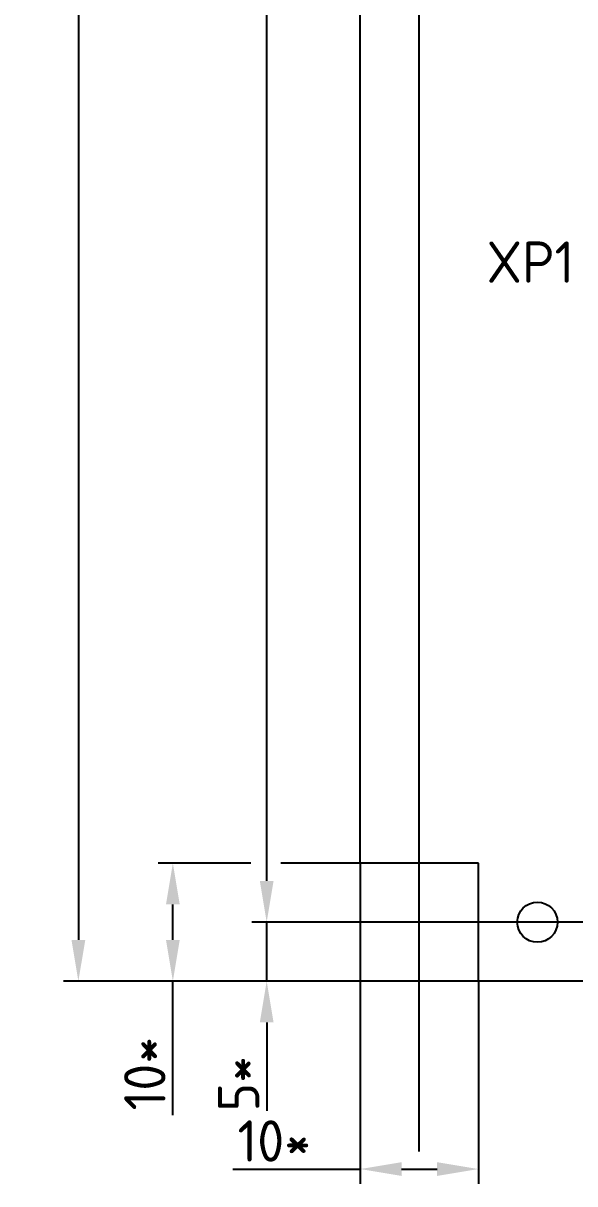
# Model space of a CAD drawing. Extents: x -34 to 51106, y -14166 to 1700.
# Drawn here: x 1023.2 to 1070, y 0.9 to 99.2 of the extents above; entities that cross this region are included whole.
import ezdxf

# ---------------------------------------------------------------- set-up
doc = ezdxf.new("R2010")
doc.units = 0
doc.linetypes.add('ACAD_ISO04W100', pattern=[30, 24, -3, 0, -3])
doc.linetypes.add('СПЛОШНАЯ', pattern=[0])
doc.layers.get('0').update_dxf_attribs({"linetype": 'CONTINUOUS'})
doc.layers.get('DEFPOINTS').update_dxf_attribs({"linetype": 'CONTINUOUS'})
doc.layers.add('РАЗМЕРЫ', color=2, linetype='CONTINUOUS')
doc.layers.add('ТЕКСТ', color=4, linetype='CONTINUOUS')
doc.styles.add('GOST_TYPE_B', font='GOST_B.TTF', dxfattribs={"height": 3.5})
doc.dimstyles.new('GOST', dxfattribs={"dimscale": 0, "dimtxt": 3.5, "dimasz": 3.5, "dimexe": 1.25, "dimexo": 0, "dimtad": 1, "dimdec": 3, "dimtxsty": 'GOST_TYPE_B', "dimcen": 5, "dimazin": 3, "dimtm": 1e-09, "dimtfac": 0.75, "dimtdec": 3, "dimtmove": 0, "dimatfit": 3, "dimtolj": 1})

# ---------------------------------------------------------------- blocks, each defined once
blk = doc.blocks.new('*D326')
at = {"layer": 'DEFPOINTS', "color": 0, "linetype": 'CONTINUOUS'}
for p in [(1043.868, 23.042), (1066.796, 23.042), (1061.796, 18.042)]:
    blk.add_point(p, dxfattribs=at)
at = {"layer": 'РАЗМЕРЫ', "color": 0, "linetype": 'СПЛОШНАЯ'}
for p, q in [((1043.868, 26.542), (1043.868, 30.042)), ((1043.868, 18.042), (1043.868, 23.042)), ((1061.796, 18.042), (1042.618, 18.042)), ((1043.868, 14.542), (1043.868, 11.042))]:
    blk.add_line(p, q, dxfattribs=at)
at = {"layer": 'РАЗМЕРЫ', "color": 0}
blk.add_line((1066.796, 23.042), (1042.618, 23.042), dxfattribs=at)
at = {"layer": 'РАЗМЕРЫ', "color": 0, "linetype": 'CONTINUOUS'}
for points in [[(1043.285, 26.542), (1044.452, 26.542), (1043.868, 23.042)], [(1043.285, 14.542), (1044.452, 14.542), (1043.868, 18.042)]]:
    blk.add_solid(points, dxfattribs=at)
at = {"layer": 'РАЗМЕРЫ', "color": 0, "linetype": 'CONTINUOUS', "insert": (1041.493, 9.35), "char_height": 3.5, "attachment_point": 5, "rotation": 90, "style": 'GOST_TYPE_B'}
blk.add_mtext('\\A1;5*', dxfattribs=at)
blk = doc.blocks.new('*D327')
at = {"layer": 'DEFPOINTS', "color": 0, "linetype": 'CONTINUOUS'}
for p in [(1056.796, 218.042), (1051.796, 208.042), (1056.796, 3.6)]:
    blk.add_point(p, dxfattribs=at)
at = {"layer": 'РАЗМЕРЫ', "color": 0, "linetype": 'СПЛОШНАЯ'}
for p, q in [((1051.796, 208.042), (1051.796, 219.292)), ((1048.296, 218.042), (1044.796, 218.042)), ((1051.796, 218.042), (1056.796, 218.042)), ((1060.296, 218.042), (1063.796, 218.042))]:
    blk.add_line(p, q, dxfattribs=at)
at = {"layer": 'РАЗМЕРЫ', "color": 0}
blk.add_line((1056.796, 3.6), (1056.796, 219.292), dxfattribs=at)
at = {"layer": 'РАЗМЕРЫ', "color": 0, "linetype": 'CONTINUOUS'}
for points in [[(1048.296, 218.626), (1048.296, 217.459), (1051.796, 218.042)], [(1060.296, 218.626), (1060.296, 217.459), (1056.796, 218.042)]]:
    blk.add_solid(points, dxfattribs=at)
at = {"layer": 'РАЗМЕРЫ', "color": 0, "linetype": 'CONTINUOUS', "insert": (1042.315, 220.692), "char_height": 3.5, "attachment_point": 5, "style": 'GOST_TYPE_B'}
blk.add_mtext('\\A1;5*', dxfattribs=at)
blk = doc.blocks.new('*D328')
at = {"layer": 'DEFPOINTS', "color": 0, "linetype": 'CONTINUOUS'}
for p in [(1051.796, 208.042), (1027.92, 18.042), (1034.997, 18.042)]:
    blk.add_point(p, dxfattribs=at)
at = {"layer": 'РАЗМЕРЫ', "color": 0, "linetype": 'СПЛОШНАЯ'}
for p, q in [((1051.796, 208.042), (1026.67, 208.042)), ((1027.92, 204.542), (1027.92, 21.542))]:
    blk.add_line(p, q, dxfattribs=at)
at = {"layer": 'РАЗМЕРЫ', "color": 0}
blk.add_line((1034.997, 18.042), (1026.67, 18.042), dxfattribs=at)
at = {"layer": 'РАЗМЕРЫ', "color": 0, "linetype": 'CONTINUOUS'}
for points in [[(1027.337, 204.542), (1028.504, 204.542), (1027.92, 208.042)], [(1027.337, 21.542), (1028.504, 21.542), (1027.92, 18.042)]]:
    blk.add_solid(points, dxfattribs=at)
at = {"layer": 'РАЗМЕРЫ', "color": 0, "linetype": 'CONTINUOUS', "insert": (1025.545, 113.042), "char_height": 3.5, "attachment_point": 5, "rotation": 90, "style": 'GOST_TYPE_B'}
blk.add_mtext('\\A1;190*', dxfattribs=at)
blk = doc.blocks.new('*D329')
at = {"layer": 'DEFPOINTS', "color": 0, "linetype": 'CONTINUOUS'}
for p in [(1035.92, 28.042), (1042.522, 28.042), (1051.796, 18.042)]:
    blk.add_point(p, dxfattribs=at)
at = {"layer": 'РАЗМЕРЫ', "color": 0}
blk.add_line((1042.522, 28.042), (1034.67, 28.042), dxfattribs=at)
at = {"layer": 'РАЗМЕРЫ', "color": 0, "linetype": 'СПЛОШНАЯ'}
for p, q in [((1035.92, 21.542), (1035.92, 24.542)), ((1051.796, 18.042), (1034.67, 18.042)), ((1035.92, 6.697), (1035.92, 18.042))]:
    blk.add_line(p, q, dxfattribs=at)
at = {"layer": 'РАЗМЕРЫ', "color": 0, "linetype": 'CONTINUOUS'}
for points in [[(1035.337, 24.542), (1036.504, 24.542), (1035.92, 28.042)], [(1035.337, 21.542), (1036.504, 21.542), (1035.92, 18.042)]]:
    blk.add_solid(points, dxfattribs=at)
at = {"layer": 'РАЗМЕРЫ', "color": 0, "linetype": 'CONTINUOUS', "insert": (1033.545, 10.207), "char_height": 3.5, "attachment_point": 5, "rotation": 90, "style": 'GOST_TYPE_B'}
blk.add_mtext('\\A1;10*', dxfattribs=at)
blk = doc.blocks.new('*D325')
at = {"layer": 'DEFPOINTS', "color": 0, "linetype": 'CONTINUOUS'}
for p in [(1043.868, 203.042), (1056.796, 203.042), (1066.796, 23.042)]:
    blk.add_point(p, dxfattribs=at)
at = {"layer": 'РАЗМЕРЫ', "color": 0}
blk.add_line((1056.796, 203.042), (1042.618, 203.042), dxfattribs=at)
at = {"layer": 'РАЗМЕРЫ', "color": 0, "linetype": 'СПЛОШНАЯ'}
for p, q in [((1043.868, 26.542), (1043.868, 199.542)), ((1066.796, 23.042), (1042.618, 23.042))]:
    blk.add_line(p, q, dxfattribs=at)
at = {"layer": 'РАЗМЕРЫ', "color": 0, "linetype": 'CONTINUOUS'}
for points in [[(1043.285, 199.542), (1044.452, 199.542), (1043.868, 203.042)], [(1043.285, 26.542), (1044.452, 26.542), (1043.868, 23.042)]]:
    blk.add_solid(points, dxfattribs=at)
at = {"layer": 'РАЗМЕРЫ', "color": 0, "linetype": 'CONTINUOUS', "insert": (1041.493, 113.042), "char_height": 3.5, "attachment_point": 5, "rotation": 90, "style": 'GOST_TYPE_B'}
blk.add_mtext('\\A1;180*', dxfattribs=at)
blk = doc.blocks.new('*D330')
at = {"layer": 'DEFPOINTS', "color": 0, "linetype": 'CONTINUOUS'}
for p in [(1051.796, 28.042), (1061.796, 18.042), (1061.796, 2.125)]:
    blk.add_point(p, dxfattribs=at)
at = {"layer": 'РАЗМЕРЫ', "color": 0, "linetype": 'СПЛОШНАЯ'}
for p, q in [((1051.796, 28.042), (1051.796, 0.875)), ((1041.001, 2.125), (1051.796, 2.125)), ((1055.296, 2.125), (1058.296, 2.125))]:
    blk.add_line(p, q, dxfattribs=at)
at = {"layer": 'РАЗМЕРЫ', "color": 0}
blk.add_line((1061.796, 18.042), (1061.796, 0.875), dxfattribs=at)
at = {"layer": 'РАЗМЕРЫ', "color": 0, "linetype": 'CONTINUOUS'}
for points in [[(1055.296, 2.708), (1055.296, 1.541), (1051.796, 2.125)], [(1058.296, 2.708), (1058.296, 1.541), (1061.796, 2.125)]]:
    blk.add_solid(points, dxfattribs=at)
at = {"layer": 'РАЗМЕРЫ', "color": 0, "linetype": 'CONTINUOUS', "insert": (1044.51, 4.5), "char_height": 3.5, "attachment_point": 5, "style": 'GOST_TYPE_B'}
blk.add_mtext('\\A1;10*', dxfattribs=at)

msp = doc.modelspace()

# ---------------------------------------------------------------- linework, layer by layer
at = {"linetype": 'CONTINUOUS'}
for p, q in [((1051.7956, 28.0423), (1051.7956, 129.1627)), ((1061.7956, 28.0423), (1051.7956, 28.0423)), ((1061.7956, 18.0423), (1061.7956, 28.0423)), ((1321.7956, 18.0423), (1061.7956, 18.0423))]:
    msp.add_line(p, q, dxfattribs=at)
msp.add_circle((1066.7956, 23.0423), 1.7, dxfattribs=at)
at = {"layer": 'РАЗМЕРЫ', "linetype": 'CONTINUOUS'}
for p, q in [((1051.7956, 28.0423), (1045.0775, 28.0423)), ((1043.8682, 11.0423), (1043.8682, 7.0566))]:
    msp.add_line(p, q, dxfattribs=at)
at = {"layer": 'РАЗМЕРЫ', "linetype": 'ACAD_ISO04W100', "ltscale": 0.8}
msp.add_line((1320.2644, 23.0423), (1064.6742, 23.0423), dxfattribs=at)

# ---------------------------------------------------------------- texts
at = {"layer": 'ТЕКСТ', "style": 'GOST_TYPE_B'}
msp.add_text('XP1', height=3.5, dxfattribs=at).set_placement((1062.4866, 77.2261))

# ---------------------------------------------------------------- dimensions: what is measured, and where the dimension line sits
at = {"layer": 'РАЗМЕРЫ', "linetype": 'CONTINUOUS'}
for base, p1, p2, picture, middle in [((1056.7957, 218.0423), (1051.7956, 208.0423), (1056.7957, 3.6002), '*D327', (1042.3153, 218.3175)), ((1061.7956, 2.1247), (1051.7956, 28.0423), (1061.7956, 18.0423), '*D330', (1044.5105, 2.6683))]:
    dim = msp.add_linear_dim(base=base, p1=p1, p2=p2, text='<>*', dimstyle='GOST', override={"dimscale": 1}, dxfattribs=at)
    dim.commit()
    dim.dimension.update_dxf_attribs({"geometry": picture, "text_midpoint": middle, "dimtype": 160})
for base, p1, p2, picture, middle in [((1027.9204, 18.0423), (1051.7956, 208.0423), (1034.9967, 18.0423), '*D328', (1025.5454, 113.0423)), ((1043.8682, 203.0423), (1066.7956, 23.0423), (1056.7957, 203.0423), '*D325', (1041.4932, 113.0423))]:
    dim = msp.add_linear_dim(base=base, p1=p1, p2=p2, angle=90, text='<>*', dimstyle='GOST', override={"dimscale": 1}, dxfattribs=at)
    dim.commit()
    dim.dimension.update_dxf_attribs({"geometry": picture, "text_midpoint": middle})
for base, p1, p2, override, picture, middle in [((1043.8682, 23.0423), (1061.7956, 18.0423), (1066.7956, 23.0423), {"dimscale": 1, "dimdec": 0}, '*D326', (1043.8682, 9.3496)), ((1035.9204, 28.0423), (1051.7956, 18.0423), (1042.5216, 28.0423), {"dimscale": 1}, '*D329', (1034.2035, 10.207))]:
    dim = msp.add_linear_dim(base=base, p1=p1, p2=p2, angle=90, text='<>*', dimstyle='GOST', override=override, dxfattribs=at)
    dim.commit()
    dim.dimension.update_dxf_attribs({"geometry": picture, "text_midpoint": middle, "dimtype": 160})

doc.saveas('drawing.dxf')
